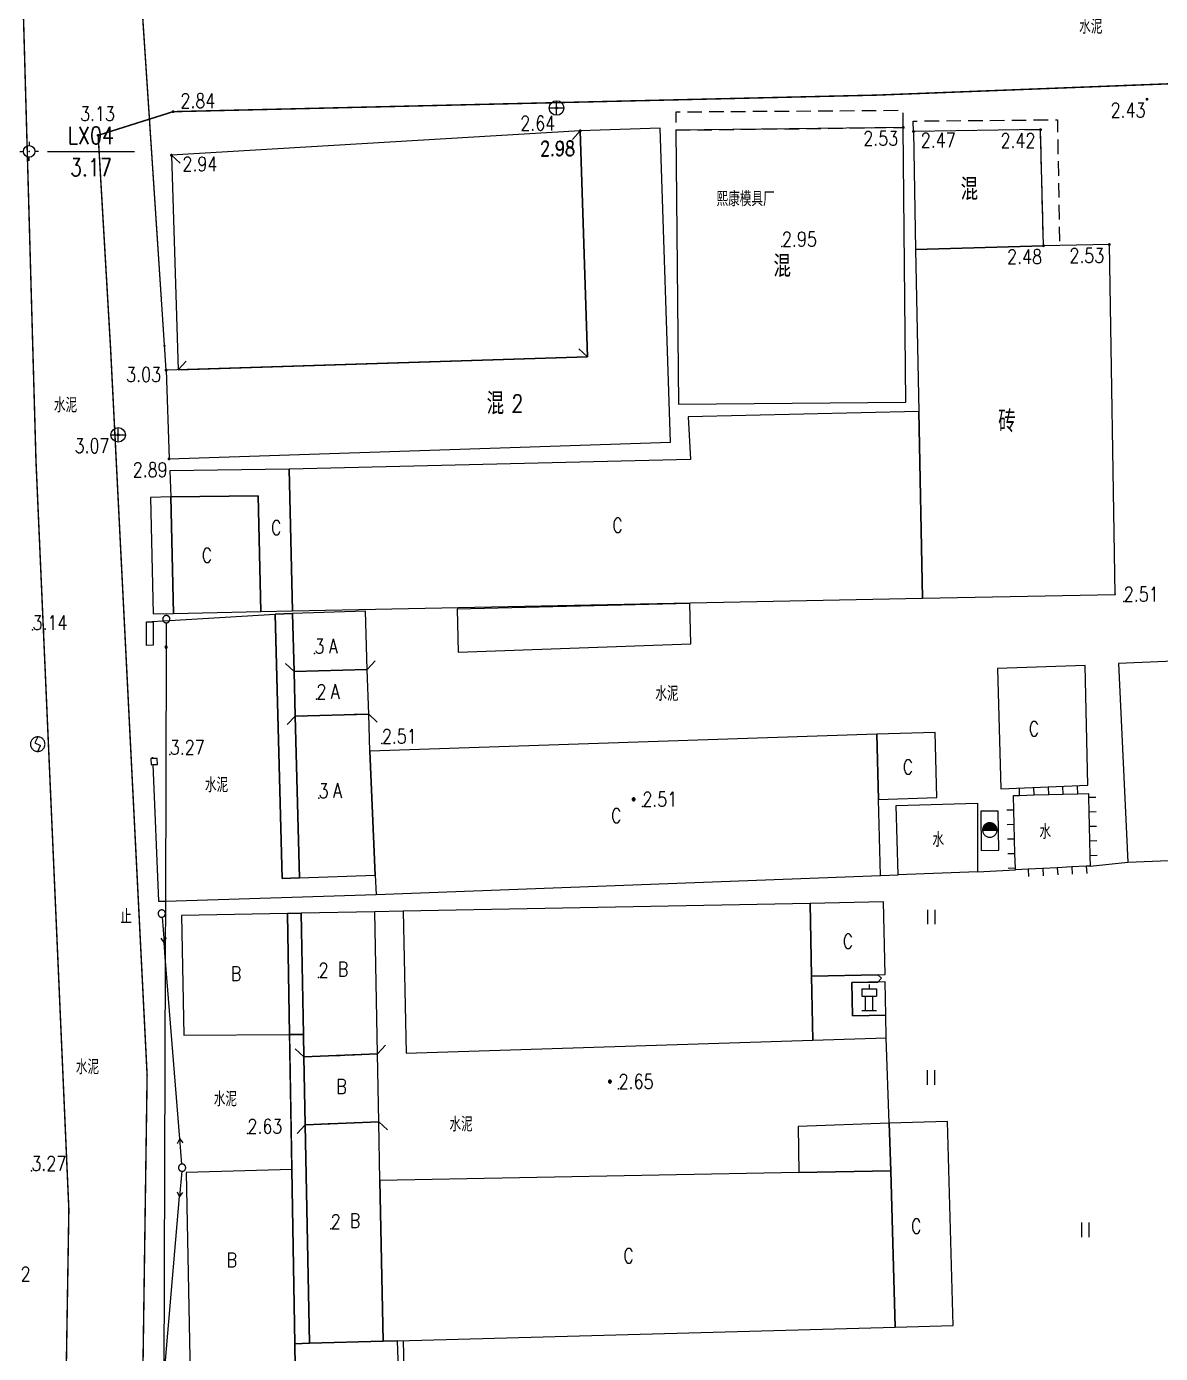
# Model space of a CAD drawing. Extents: x 500064 to 501389, y 2542464 to 2545400.
# Drawn here: x 500870.9 to 500948.9, y 2543113 to 2543204.3 of the extents above; entities that cross this region are included whole.
import ezdxf
from ezdxf.enums import TextEntityAlignment as Align

# ---------------------------------------------------------------- set-up
doc = ezdxf.new("R2010")
doc.units = 0
doc.header["$LTSCALE"] = 0.5
doc.linetypes.add('CENTER', pattern=[50.8, 31.75, -6.35, 6.35, -6.35])
doc.linetypes.add('X5', pattern=[3, 2, -1])
doc.layers.get('0').update_dxf_attribs({"linetype": 'CONTINUOUS', "lineweight": 5})
doc.layers.add('GCD', color=8, linetype='CONTINUOUS')
doc.layers.add('地形图', color=8, linetype='CONTINUOUS')
doc.styles.add('HZ', font='romans.shx', dxfattribs={"width": 0.8, "bigfont": 'hztxt.shx'})

# ---------------------------------------------------------------- blocks, each defined once
blk = doc.blocks.new('gc116')
for p, q in [((-1.3, 0), (-0.8, 0)), ((0, 1.3), (0, 0.8)), ((1.3, 0), (0.8, 0)), ((0, -1.3), (0, -0.8))]:
    blk.add_line(p, q)
blk.add_circle((0, 0), 0.8)
blk.add_point((0, 0))
blk = doc.blocks.new('gc043')
for p, q in [((-1, 0), (1, 0)), ((0, -1), (0, 1))]:
    blk.add_line(p, q)
blk.add_circle((0, 0), 1)
blk = doc.blocks.new('gc013c')
at = {"linetype": 'Continuous'}
blk.add_line((0.5, 0), (4, 0), dxfattribs=at)
at = {"linetype": 'Continuous', "const_width": 0.15, "flags": 128}
blk.add_lwpolyline([(3.775, 0, 1), (3.925, 0, 1)], format="xyb", close=True, dxfattribs=at)
blk = doc.blocks.new('GC200')
at = {"linetype": 'Continuous', "const_width": 0.2, "flags": 128}
blk.add_lwpolyline([(-0.1, 0, 1), (0.1, 0, 1)], format="xyb", close=True, dxfattribs=at)

msp = doc.modelspace()

# ---------------------------------------------------------------- linework, layer by layer
at = {"layer": '地形图', "linetype": 'Continuous'}
for p, q in [((500880.344, 2543182.369), (500875.943, 2543249.24)), ((500908.955, 2543197.098), (500908.416, 2543196.507)), ((500872.287, 2543195.68), (500878.287, 2543195.68)), ((500880.829, 2543195.416), (500881.42, 2543194.877)), ((500909.448, 2543181.543), (500908.865, 2543182.09)), ((500881.297, 2543180.65), (500881.845, 2543181.233))]:
    msp.add_line(p, q, dxfattribs=at)
at = {"layer": '地形图', "linetype": 'Continuous', "flags": 128}
msp.add_lwpolyline([(500880.459, 2543180.623), (500875.828, 2543250.986)], dxfattribs=at)
at = {"layer": '地形图', "linetype": 'Continuous', "const_width": 0.1}
for points in [[(500667.086, 2543067.802), (500671.164, 2543067.622), (500701.342, 2543066.147), (500776.595, 2543062.722), (500799.805, 2543061.735), (500803.564, 2543059.778), (500821.423, 2543056.131), (500853.3, 2543056.079), (500858.689, 2543055.787), (500865.966, 2543053.35), (500870.357, 2543068.279), (500871.832, 2543084.568), (500873.555, 2543109.732), (500873.767, 2543122.87), (500871.505, 2543174.385), (500869.9, 2543231.392), (500861.967, 2543231.689)], [(500850.517, 2543005.948), (500853.029, 2543012.401), (500853.119, 2543012.632), (500855.767, 2543019.898), (500866.887, 2543043.639), (500870.881, 2543052.018), (500875.567, 2543064.709), (500877.172, 2543074.102), (500877.457, 2543075.769), (500878.553, 2543089.964), (500879.152, 2543132.117), (500876.635, 2543182.176), (500875.783, 2543196.785), (500880.942, 2543198.414), (500929.447, 2543199.555), (500953.948, 2543200.504), (500963.999, 2543201.539), (500971.892, 2543201.528)]]:
    msp.add_lwpolyline(points, dxfattribs=at)
at = {"layer": '地形图', "linetype": 'X5', "flags": 128}
for points in [[(500931.177, 2543197.326), (500931.164, 2543198.486), (500915.529, 2543198.376), (500915.538, 2543197.145)], [(500931.885, 2543197.049), (500931.86, 2543197.765), (500941.783, 2543197.855), (500941.934, 2543189.205), (500940.827, 2543189.186), (500940.62, 2543197.175)]]:
    msp.add_lwpolyline(points, close=True, dxfattribs=at)
at = {"layer": '地形图', "linetype": 'Continuous', "flags": 128}
for points in [[(500914.452, 2543197.272), (500908.955, 2543197.098), (500909.448, 2543181.543), (500880.459, 2543180.623), (500880.662, 2543174.52), (500915.171, 2543175.668)], [(500908.955, 2543197.098), (500880.829, 2543195.416), (500881.297, 2543180.65), (500909.448, 2543181.543)]]:
    msp.add_lwpolyline(points, close=True, dxfattribs=at)
at = {"layer": '地形图', "linetype": 'Continuous'}
for points in [[(500915.709, 2543178.287), (500931.355, 2543178.429), (500931.177, 2543197.326), (500915.538, 2543197.145)], [(500940.827, 2543189.186), (500940.62, 2543197.175), (500931.885, 2543197.049), (500932.024, 2543188.93)], [(500932.024, 2543188.93), (500932.241, 2543177.778), (500932.491, 2543164.939), (500945.757, 2543165.189), (500945.358, 2543189.265), (500940.827, 2543189.186)]]:
    msp.add_lwpolyline(points, close=True, dxfattribs=at)
at = {"layer": '地形图'}
for points in [[(500888.925, 2543173.812), (500889.157, 2543164.069), (500932.491, 2543164.939), (500932.241, 2543177.778), (500916.377, 2543177.409), (500916.547, 2543174.469)], [(500880.707, 2543173.699), (500880.787, 2543171.899), (500886.8, 2543171.981), (500886.968, 2543164.018), (500889.157, 2543164.069), (500888.925, 2543173.812)], [(500880.787, 2543171.899), (500880.957, 2543163.879), (500886.968, 2543164.018), (500886.8, 2543171.981)], [(500879.388, 2543171.87), (500879.557, 2543163.85), (500880.957, 2543163.879), (500880.787, 2543171.899)], [(500889.262, 2543159.896), (500889.157, 2543163.869), (500887.957, 2543163.838), (500888.437, 2543145.647), (500889.637, 2543145.679), (500889.343, 2543156.815)], [(500889.157, 2543163.869), (500889.262, 2543159.896), (500894.297, 2543160.029), (500894.169, 2543164.03)], [(500916.491, 2543164.561), (500900.486, 2543164.18), (500900.557, 2543161.219), (500916.557, 2543161.789)], [(500969.342, 2543161.42), (500945.987, 2543160.449), (500946.637, 2543146.759), (500973.697, 2543147.859), (500973.541, 2543161.594)], [(500937.897, 2543151.809), (500943.877, 2543152.059), (500943.697, 2543160.299), (500937.657, 2543160.089)], [(500889.262, 2543159.896), (500889.343, 2543156.815), (500894.396, 2543156.949), (500894.297, 2543160.029)], [(500894.396, 2543156.949), (500889.343, 2543156.815), (500889.637, 2543145.679), (500894.848, 2543145.882), (500894.477, 2543154.409)], [(500929.357, 2543155.569), (500894.477, 2543154.409), (500894.848, 2543145.882), (500894.907, 2543144.535), (500929.617, 2543145.855), (500929.477, 2543151.079)], [(500929.357, 2543155.569), (500929.477, 2543151.079), (500933.487, 2543151.209), (500933.367, 2543155.699)], [(500924.766, 2543143.929), (500896.779, 2543143.392), (500896.967, 2543133.619), (500924.947, 2543134.519), (500924.862, 2543138.93)], [(500929.925, 2543139.027), (500929.829, 2543144.026), (500924.766, 2543143.929), (500924.862, 2543138.93), (500929.425, 2543139.017)], [(500888.952, 2543134.903), (500888.809, 2543143.239), (500881.527, 2543143.099), (500881.667, 2543134.859)], [(500888.809, 2543143.239), (500888.952, 2543134.903), (500889.907, 2543134.909), (500889.742, 2543143.257)], [(500889.742, 2543143.257), (500889.907, 2543134.909), (500889.937, 2543133.37), (500895.007, 2543133.579), (500894.819, 2543143.354)], [(500929.425, 2543139.017), (500924.862, 2543138.93), (500924.947, 2543134.519), (500930.008, 2543134.682), (500929.978, 2543136.228), (500927.679, 2543136.183), (500927.635, 2543138.483), (500929.434, 2543138.517), (500929.679, 2543138.772)], [(500889.907, 2543134.909), (500888.952, 2543134.903), (500889.112, 2543125.608), (500889.318, 2543113.629), (500890.328, 2543113.657), (500890.03, 2543128.69), (500889.937, 2543133.37)], [(500889.937, 2543133.37), (500890.03, 2543128.69), (500895.097, 2543128.889), (500895.007, 2543133.579)], [(500895.097, 2543128.889), (500890.03, 2543128.69), (500890.328, 2543113.657), (500895.387, 2543113.796), (500895.174, 2543124.851)], [(500930.217, 2543128.799), (500923.937, 2543128.569), (500923.998, 2543125.399), (500930.312, 2543125.519)], [(500930.312, 2543125.519), (500930.623, 2543114.765), (500934.621, 2543114.881), (500934.215, 2543128.915), (500930.217, 2543128.799)], [(500889.318, 2543113.629), (500889.112, 2543125.608), (500881.847, 2543125.409), (500882.132, 2543110.33), (500889.371, 2543110.454)], [(500923.998, 2543125.399), (500895.174, 2543124.851), (500895.387, 2543113.796), (500896.388, 2543113.824), (500930.623, 2543114.765), (500930.312, 2543125.519)], [(500895.387, 2543113.796), (500890.328, 2543113.657), (500889.318, 2543113.629), (500889.371, 2543110.454), (500896.505, 2543110.575), (500896.388, 2543113.824)]]:
    msp.add_lwpolyline(points, close=True, dxfattribs=at)
for points in [[(500889.157, 2543163.869), (500887.958, 2543163.8), (500880.696, 2543163.379), (500880.26, 2543163.353), (500879.51, 2543163.31)], [(500880.471, 2543163.238), (500880.487, 2543163.239), (500880.503, 2543163.24), (500880.518, 2543163.242), (500880.534, 2543163.246), (500880.549, 2543163.25), (500880.563, 2543163.256), (500880.578, 2543163.262), (500880.592, 2543163.269), (500880.605, 2543163.277), (500880.618, 2543163.286), (500880.631, 2543163.295), (500880.643, 2543163.306), (500880.654, 2543163.317), (500880.664, 2543163.329), (500880.674, 2543163.341), (500880.682, 2543163.354), (500880.69, 2543163.368), (500880.696, 2543163.379), (500880.698, 2543163.382), (500880.704, 2543163.396), (500880.709, 2543163.411), (500880.714, 2543163.426), (500880.717, 2543163.441), (500880.719, 2543163.457), (500880.721, 2543163.472), (500880.721, 2543163.488), (500880.721, 2543163.504), (500880.719, 2543163.519), (500880.717, 2543163.535), (500880.714, 2543163.55), (500880.709, 2543163.565), (500880.704, 2543163.58), (500880.698, 2543163.594), (500880.69, 2543163.608), (500880.682, 2543163.622), (500880.674, 2543163.635), (500880.664, 2543163.647), (500880.654, 2543163.659), (500880.643, 2543163.67), (500880.631, 2543163.681), (500880.618, 2543163.69), (500880.605, 2543163.699), (500880.592, 2543163.707), (500880.578, 2543163.714), (500880.563, 2543163.72), (500880.549, 2543163.726), (500880.534, 2543163.73), (500880.518, 2543163.734), (500880.503, 2543163.736), (500880.487, 2543163.738), (500880.471, 2543163.738), (500880.469, 2543163.738), (500880.456, 2543163.738), (500880.44, 2543163.736), (500880.425, 2543163.734), (500880.409, 2543163.73), (500880.394, 2543163.726), (500880.379, 2543163.72), (500880.365, 2543163.714), (500880.351, 2543163.707), (500880.337, 2543163.699), (500880.324, 2543163.69), (500880.312, 2543163.681), (500880.3, 2543163.67), (500880.289, 2543163.659), (500880.279, 2543163.647), (500880.269, 2543163.635), (500880.26, 2543163.622), (500880.252, 2543163.608), (500880.245, 2543163.594), (500880.239, 2543163.58), (500880.234, 2543163.565), (500880.229, 2543163.55), (500880.226, 2543163.535), (500880.223, 2543163.519), (500880.222, 2543163.504), (500880.221, 2543163.488), (500880.222, 2543163.472), (500880.223, 2543163.457), (500880.226, 2543163.441), (500880.229, 2543163.426), (500880.234, 2543163.411), (500880.239, 2543163.396), (500880.245, 2543163.382), (500880.252, 2543163.368), (500880.26, 2543163.353), (500880.269, 2543163.341), (500880.279, 2543163.329), (500880.289, 2543163.317), (500880.3, 2543163.306), (500880.312, 2543163.295), (500880.324, 2543163.286), (500880.337, 2543163.277), (500880.351, 2543163.269), (500880.365, 2543163.262), (500880.379, 2543163.256), (500880.394, 2543163.25), (500880.409, 2543163.246), (500880.425, 2543163.242), (500880.44, 2543163.24), (500880.456, 2543163.239), (500880.471, 2543163.238)], [(500889.637, 2543145.679), (500888.437, 2543145.647), (500887.958, 2543163.8), (500887.957, 2543163.838), (500889.157, 2543163.869)], [(500879.11, 2543161.673), (500879.1, 2543163.308), (500879.51, 2543163.31), (500879.561, 2543163.31), (500879.571, 2543161.692), (500879.11, 2543161.673)], [(500880.471, 2543163.238), (500880.466, 2543161.638), (500880.465, 2543161.564), (500880.465, 2543161.488)], [(500880.465, 2543161.488), (500880.411, 2543144.093), (500880.408, 2543143.246), (500880.408, 2543143.229), (500880.408, 2543143.214), (500880.402, 2543141.413), (500880.398, 2543140.231), (500880.308, 2543111.367), (500880.307, 2543111.175), (500880.303, 2543109.638), (500880.302, 2543109.513), (500880.301, 2543109.237), (500880.301, 2543109.135), (500880.3, 2543108.844)], [(500880.466, 2543161.638), (500880.463, 2543161.638), (500880.461, 2543161.638), (500880.459, 2543161.638), (500880.456, 2543161.637), (500880.454, 2543161.637), (500880.452, 2543161.637), (500880.449, 2543161.636), (500880.447, 2543161.636), (500880.445, 2543161.635), (500880.442, 2543161.634), (500880.441, 2543161.634), (500880.438, 2543161.633), (500880.436, 2543161.632), (500880.434, 2543161.631), (500880.432, 2543161.63), (500880.429, 2543161.629), (500880.427, 2543161.628), (500880.425, 2543161.626), (500880.423, 2543161.625), (500880.421, 2543161.624), (500880.42, 2543161.622), (500880.418, 2543161.621), (500880.416, 2543161.619), (500880.414, 2543161.618), (500880.412, 2543161.616), (500880.411, 2543161.615), (500880.409, 2543161.613), (500880.408, 2543161.611), (500880.406, 2543161.609), (500880.405, 2543161.607), (500880.403, 2543161.605), (500880.402, 2543161.603), (500880.401, 2543161.601), (500880.4, 2543161.599), (500880.399, 2543161.597), (500880.398, 2543161.595), (500880.397, 2543161.593), (500880.396, 2543161.591), (500880.395, 2543161.589), (500880.394, 2543161.586), (500880.393, 2543161.584), (500880.393, 2543161.582), (500880.392, 2543161.58), (500880.392, 2543161.577), (500880.391, 2543161.575), (500880.391, 2543161.573), (500880.391, 2543161.57), (500880.391, 2543161.568), (500880.39, 2543161.566), (500880.39, 2543161.563), (500880.39, 2543161.561), (500880.39, 2543161.559), (500880.391, 2543161.556), (500880.391, 2543161.554), (500880.391, 2543161.552), (500880.392, 2543161.549), (500880.392, 2543161.547), (500880.393, 2543161.545), (500880.393, 2543161.542), (500880.394, 2543161.54), (500880.395, 2543161.538), (500880.396, 2543161.536), (500880.396, 2543161.533), (500880.397, 2543161.531), (500880.398, 2543161.529), (500880.399, 2543161.527), (500880.401, 2543161.525), (500880.402, 2543161.523), (500880.403, 2543161.521), (500880.405, 2543161.519), (500880.406, 2543161.517), (500880.407, 2543161.515), (500880.409, 2543161.514), (500880.411, 2543161.512), (500880.412, 2543161.51), (500880.414, 2543161.509), (500880.416, 2543161.507), (500880.417, 2543161.505), (500880.419, 2543161.504), (500880.421, 2543161.502), (500880.423, 2543161.501), (500880.425, 2543161.5), (500880.427, 2543161.499), (500880.429, 2543161.497), (500880.431, 2543161.496), (500880.433, 2543161.495), (500880.435, 2543161.494), (500880.439, 2543161.493), (500880.44, 2543161.492), (500880.442, 2543161.492), (500880.444, 2543161.491), (500880.446, 2543161.49), (500880.449, 2543161.49), (500880.451, 2543161.489), (500880.453, 2543161.489), (500880.456, 2543161.489), (500880.458, 2543161.488), (500880.46, 2543161.488), (500880.463, 2543161.488), (500880.465, 2543161.488)], [(500880.439, 2543161.493), (500880.402, 2543161.603)], [(500880.439, 2543161.493), (500880.44, 2543161.492)], [(500880.441, 2543161.634), (500880.44, 2543161.492)], [(500880.442, 2543161.634), (500880.441, 2543161.634)], [(500880.489, 2543161.492), (500880.465, 2543161.564), (500880.442, 2543161.634)], [(500880.465, 2543161.488), (500880.467, 2543161.488), (500880.47, 2543161.488), (500880.472, 2543161.488), (500880.475, 2543161.489), (500880.477, 2543161.489), (500880.479, 2543161.489), (500880.481, 2543161.49), (500880.484, 2543161.49), (500880.486, 2543161.491), (500880.489, 2543161.492), (500880.49, 2543161.492), (500880.493, 2543161.493), (500880.495, 2543161.494), (500880.497, 2543161.495), (500880.499, 2543161.496), (500880.501, 2543161.497), (500880.503, 2543161.498), (500880.505, 2543161.5), (500880.507, 2543161.501), (500880.509, 2543161.502), (500880.511, 2543161.504), (500880.513, 2543161.505), (500880.515, 2543161.507), (500880.517, 2543161.508), (500880.518, 2543161.51), (500880.52, 2543161.512), (500880.521, 2543161.513), (500880.523, 2543161.515), (500880.524, 2543161.517), (500880.526, 2543161.519), (500880.527, 2543161.521), (500880.529, 2543161.523), (500880.53, 2543161.525), (500880.531, 2543161.527), (500880.532, 2543161.529), (500880.533, 2543161.531), (500880.534, 2543161.533), (500880.535, 2543161.535), (500880.536, 2543161.537), (500880.537, 2543161.54), (500880.537, 2543161.542), (500880.538, 2543161.544), (500880.538, 2543161.546), (500880.539, 2543161.549), (500880.539, 2543161.551), (500880.54, 2543161.553), (500880.54, 2543161.556), (500880.54, 2543161.558), (500880.54, 2543161.56), (500880.54, 2543161.563), (500880.54, 2543161.565), (500880.54, 2543161.567), (500880.54, 2543161.57), (500880.54, 2543161.572), (500880.539, 2543161.574), (500880.539, 2543161.577), (500880.539, 2543161.579), (500880.538, 2543161.581), (500880.537, 2543161.584), (500880.537, 2543161.586), (500880.536, 2543161.588), (500880.535, 2543161.59), (500880.534, 2543161.593), (500880.533, 2543161.595), (500880.532, 2543161.597), (500880.531, 2543161.599), (500880.53, 2543161.601), (500880.529, 2543161.603), (500880.528, 2543161.605), (500880.526, 2543161.607), (500880.525, 2543161.609), (500880.523, 2543161.611), (500880.522, 2543161.612), (500880.52, 2543161.614), (500880.519, 2543161.616), (500880.517, 2543161.618), (500880.515, 2543161.619), (500880.513, 2543161.621), (500880.512, 2543161.622), (500880.51, 2543161.624), (500880.508, 2543161.625), (500880.506, 2543161.626), (500880.504, 2543161.627), (500880.502, 2543161.629), (500880.5, 2543161.63), (500880.497, 2543161.631), (500880.495, 2543161.632), (500880.492, 2543161.632), (500880.491, 2543161.634), (500880.489, 2543161.634), (500880.487, 2543161.635), (500880.484, 2543161.636), (500880.482, 2543161.636), (500880.48, 2543161.637), (500880.477, 2543161.637), (500880.475, 2543161.637), (500880.473, 2543161.638), (500880.47, 2543161.638), (500880.468, 2543161.638), (500880.466, 2543161.638)], [(500880.489, 2543161.492), (500880.49, 2543161.492)], [(500880.491, 2543161.634), (500880.49, 2543161.492)], [(500880.492, 2543161.632), (500880.491, 2543161.634)], [(500880.529, 2543161.523), (500880.492, 2543161.632)], [(500889.262, 2543159.896), (500888.669, 2543160.446)], [(500894.297, 2543160.029), (500894.848, 2543160.61)], [(500889.262, 2543159.896), (500890.262, 2543159.922)], [(500890.761, 2543159.936), (500891.761, 2543159.962)], [(500892.261, 2543159.975), (500893.261, 2543160.002)], [(500893.76, 2543160.015), (500894.295, 2543160.029)], [(500889.343, 2543156.815), (500888.792, 2543156.235)], [(500889.899, 2543156.831), (500889.344, 2543156.816)], [(500891.398, 2543156.87), (500890.398, 2543156.844)], [(500892.898, 2543156.91), (500891.898, 2543156.884)], [(500894.396, 2543156.949), (500893.397, 2543156.923)], [(500894.396, 2543156.949), (500894.976, 2543156.398)], [(500871.626, 2543154.389), (500871.679, 2543154.392), (500871.73, 2543154.4), (500871.781, 2543154.414), (500871.83, 2543154.432), (500871.876, 2543154.456), (500871.92, 2543154.485), (500871.961, 2543154.517), (500871.998, 2543154.554), (500872.031, 2543154.595), (500872.059, 2543154.639), (500872.083, 2543154.686), (500872.102, 2543154.734), (500872.116, 2543154.785), (500872.124, 2543154.837), (500872.126, 2543154.889), (500872.124, 2543154.941), (500872.116, 2543154.993), (500872.102, 2543155.044), (500872.083, 2543155.092), (500872.059, 2543155.139), (500872.031, 2543155.183), (500871.998, 2543155.224), (500871.961, 2543155.261), (500871.92, 2543155.294), (500871.876, 2543155.322), (500871.83, 2543155.346), (500871.781, 2543155.365), (500871.73, 2543155.378), (500871.679, 2543155.386), (500871.626, 2543155.389), (500871.574, 2543155.386), (500871.523, 2543155.378), (500871.472, 2543155.365), (500871.423, 2543155.346), (500871.376, 2543155.322), (500871.333, 2543155.294), (500871.292, 2543155.261), (500871.255, 2543155.224), (500871.222, 2543155.183), (500871.193, 2543155.139), (500871.17, 2543155.092), (500871.151, 2543155.044), (500871.137, 2543154.993), (500871.129, 2543154.941), (500871.126, 2543154.889), (500871.129, 2543154.837), (500871.137, 2543154.785), (500871.151, 2543154.734), (500871.17, 2543154.686), (500871.193, 2543154.639), (500871.222, 2543154.595), (500871.255, 2543154.554), (500871.292, 2543154.517), (500871.333, 2543154.485), (500871.376, 2543154.456), (500871.423, 2543154.432), (500871.472, 2543154.414), (500871.523, 2543154.4), (500871.574, 2543154.392), (500871.626, 2543154.389)], [(500871.626, 2543155.389), (500871.435, 2543154.978)], [(500871.435, 2543154.978), (500871.818, 2543154.8)], [(500871.626, 2543154.389), (500871.818, 2543154.8)], [(500879.427, 2543153.475), (500879.553, 2543153.478), (500879.858, 2543153.486), (500879.848, 2543153.904), (500879.416, 2543153.893), (500879.427, 2543153.475)], [(500879.553, 2543153.478), (500879.937, 2543144.079), (500880.411, 2543144.093), (500894.907, 2543144.535)], [(500939.184, 2543151.362), (500939.169, 2543151.862)], [(500940.183, 2543151.391), (500940.169, 2543151.891)], [(500941.183, 2543151.42), (500941.169, 2543151.92)], [(500942.183, 2543151.449), (500942.168, 2543151.949)], [(500943.182, 2543151.478), (500943.168, 2543151.978)], [(500912.627, 2543150.991), (500912.638, 2543150.992), (500912.648, 2543150.993), (500912.658, 2543150.996), (500912.668, 2543151), (500912.677, 2543151.005), (500912.686, 2543151.01), (500912.694, 2543151.017), (500912.702, 2543151.024), (500912.708, 2543151.032), (500912.712, 2543151.037), (500912.714, 2543151.041), (500912.719, 2543151.05), (500912.723, 2543151.06), (500912.725, 2543151.07), (500912.727, 2543151.081), (500912.727, 2543151.091), (500912.727, 2543151.102), (500912.725, 2543151.112), (500912.723, 2543151.122), (500912.719, 2543151.132), (500912.716, 2543151.138), (500912.714, 2543151.141), (500912.708, 2543151.15), (500912.702, 2543151.158), (500912.694, 2543151.165), (500912.686, 2543151.172), (500912.677, 2543151.178), (500912.676, 2543151.178), (500912.668, 2543151.183), (500912.658, 2543151.186), (500912.648, 2543151.189), (500912.638, 2543151.191), (500912.627, 2543151.191), (500912.617, 2543151.191), (500912.607, 2543151.189), (500912.597, 2543151.186), (500912.587, 2543151.183), (500912.577, 2543151.178), (500912.569, 2543151.172), (500912.561, 2543151.165), (500912.553, 2543151.158), (500912.547, 2543151.15), (500912.543, 2543151.145), (500912.541, 2543151.141), (500912.536, 2543151.132), (500912.532, 2543151.122), (500912.53, 2543151.112), (500912.528, 2543151.102), (500912.527, 2543151.091), (500912.528, 2543151.081), (500912.53, 2543151.07), (500912.532, 2543151.06), (500912.536, 2543151.05), (500912.539, 2543151.044), (500912.541, 2543151.041), (500912.547, 2543151.032), (500912.553, 2543151.024), (500912.561, 2543151.017), (500912.569, 2543151.01), (500912.577, 2543151.005), (500912.579, 2543151.004), (500912.587, 2543151), (500912.597, 2543150.996), (500912.607, 2543150.993), (500912.617, 2543150.992), (500912.627, 2543150.991)], [(500912.579, 2543151.004), (500912.712, 2543151.037), (500912.714, 2543151.041), (500912.541, 2543151.041), (500912.539, 2543151.044), (500912.727, 2543151.091), (500912.527, 2543151.091), (500912.716, 2543151.138), (500912.714, 2543151.141), (500912.541, 2543151.141), (500912.543, 2543151.145), (500912.676, 2543151.178)], [(500938.892, 2543146.24), (500938.889, 2543146.352), (500938.865, 2543147.351), (500938.841, 2543148.351), (500938.817, 2543149.351), (500938.793, 2543150.35), (500938.769, 2543151.35), (500939.184, 2543151.362), (500940.183, 2543151.391), (500941.183, 2543151.42), (500942.183, 2543151.449), (500943.182, 2543151.478), (500943.917, 2543151.499), (500943.923, 2543151.235), (500943.948, 2543150.235), (500943.971, 2543149.235), (500943.995, 2543148.236), (500944.019, 2543147.236), (500944.037, 2543146.499), (500943.774, 2543146.486), (500942.775, 2543146.436), (500941.777, 2543146.385), (500940.778, 2543146.335), (500939.779, 2543146.285), (500938.892, 2543146.24)], [(500943.923, 2543151.235), (500944.423, 2543151.247)], [(500930.816, 2543145.901), (500930.688, 2543150.669), (500936.297, 2543150.819), (500936.297, 2543146.109), (500930.816, 2543145.901)], [(500936.547, 2543147.579), (500937.758, 2543147.597), (500937.718, 2543150.287), (500936.507, 2543150.269), (500936.547, 2543147.579)], [(500938.793, 2543150.35), (500938.293, 2543150.338)], [(500943.948, 2543150.235), (500944.447, 2543150.247)], [(500937.132, 2543148.479), (500937.184, 2543148.482), (500937.236, 2543148.49), (500937.287, 2543148.504), (500937.335, 2543148.523), (500937.382, 2543148.546), (500937.426, 2543148.575), (500937.467, 2543148.608), (500937.504, 2543148.645), (500937.537, 2543148.685), (500937.565, 2543148.729), (500937.589, 2543148.776), (500937.608, 2543148.825), (500937.621, 2543148.875), (500937.629, 2543148.927), (500937.632, 2543148.979), (500937.629, 2543149.029), (500937.629, 2543149.032), (500937.622, 2543149.079), (500937.621, 2543149.083), (500937.609, 2543149.128), (500937.609, 2543149.129), (500937.608, 2543149.134), (500937.591, 2543149.177), (500937.59, 2543149.179), (500937.589, 2543149.183), (500937.567, 2543149.226), (500937.565, 2543149.229), (500937.537, 2543149.273), (500937.536, 2543149.274), (500937.532, 2543149.279), (500937.504, 2543149.314), (500937.496, 2543149.322), (500937.488, 2543149.329), (500937.467, 2543149.351), (500937.444, 2543149.369), (500937.432, 2543149.379), (500937.426, 2543149.384), (500937.382, 2543149.412), (500937.375, 2543149.416), (500937.35, 2543149.429), (500937.349, 2543149.429), (500937.335, 2543149.436), (500937.287, 2543149.455), (500937.266, 2543149.46), (500937.264, 2543149.461), (500937.236, 2543149.468), (500937.184, 2543149.477), (500937.132, 2543149.479), (500937.08, 2543149.477), (500937.028, 2543149.468), (500936.978, 2543149.455), (500936.953, 2543149.445), (500936.951, 2543149.445), (500936.929, 2543149.435), (500936.916, 2543149.43), (500936.914, 2543149.429), (500936.882, 2543149.412), (500936.848, 2543149.39), (500936.838, 2543149.384), (500936.832, 2543149.379), (500936.798, 2543149.351), (500936.784, 2543149.337), (500936.775, 2543149.329), (500936.761, 2543149.314), (500936.737, 2543149.285), (500936.732, 2543149.279), (500936.728, 2543149.273), (500936.701, 2543149.233), (500936.699, 2543149.229), (500936.675, 2543149.183), (500936.675, 2543149.181), (500936.674, 2543149.179), (500936.657, 2543149.134), (500936.656, 2543149.13), (500936.655, 2543149.129), (500936.643, 2543149.083), (500936.643, 2543149.08), (500936.635, 2543149.032), (500936.635, 2543149.029), (500936.632, 2543148.979), (500936.635, 2543148.927), (500936.643, 2543148.875), (500936.657, 2543148.825), (500936.675, 2543148.776), (500936.699, 2543148.729), (500936.728, 2543148.685), (500936.761, 2543148.645), (500936.798, 2543148.608), (500936.838, 2543148.575), (500936.882, 2543148.546), (500936.929, 2543148.523), (500936.978, 2543148.504), (500937.028, 2543148.49), (500937.08, 2543148.482), (500937.132, 2543148.479)], [(500936.635, 2543149.029), (500937.622, 2543149.079)], [(500936.643, 2543149.08), (500937.609, 2543149.128)], [(500937.622, 2543149.079), (500936.643, 2543149.08)], [(500936.656, 2543149.13), (500936.655, 2543149.129)], [(500937.609, 2543149.129), (500936.655, 2543149.129)], [(500936.656, 2543149.13), (500937.591, 2543149.177)], [(500936.675, 2543149.181), (500936.674, 2543149.179)], [(500937.59, 2543149.179), (500936.674, 2543149.179)], [(500936.675, 2543149.181), (500937.567, 2543149.226)], [(500936.701, 2543149.233), (500936.699, 2543149.229)], [(500937.565, 2543149.229), (500936.699, 2543149.229)], [(500936.701, 2543149.233), (500937.536, 2543149.274)], [(500936.737, 2543149.285), (500936.732, 2543149.279)], [(500937.532, 2543149.279), (500936.732, 2543149.279)], [(500936.737, 2543149.285), (500937.496, 2543149.322)], [(500936.784, 2543149.337), (500936.775, 2543149.329)], [(500937.488, 2543149.329), (500936.775, 2543149.329)], [(500936.784, 2543149.337), (500937.444, 2543149.369)], [(500936.848, 2543149.39), (500936.838, 2543149.384), (500936.832, 2543149.379)], [(500937.432, 2543149.379), (500936.832, 2543149.379)], [(500936.848, 2543149.39), (500937.375, 2543149.416)], [(500936.951, 2543149.445), (500936.929, 2543149.435), (500936.916, 2543149.43), (500936.914, 2543149.429)], [(500937.35, 2543149.429), (500937.349, 2543149.429), (500936.916, 2543149.43), (500936.914, 2543149.429)], [(500936.951, 2543149.445), (500936.953, 2543149.445), (500937.264, 2543149.461), (500937.266, 2543149.46)], [(500937.375, 2543149.416), (500937.35, 2543149.429)], [(500937.444, 2543149.369), (500937.432, 2543149.379)], [(500937.496, 2543149.322), (500937.488, 2543149.329)], [(500937.536, 2543149.274), (500937.532, 2543149.279)], [(500937.567, 2543149.226), (500937.565, 2543149.229)], [(500937.591, 2543149.177), (500937.59, 2543149.179)], [(500937.609, 2543149.128), (500937.609, 2543149.129)], [(500938.817, 2543149.351), (500938.317, 2543149.339)], [(500943.971, 2543149.235), (500944.471, 2543149.247)], [(500936.632, 2543148.979), (500937.629, 2543149.029)], [(500936.632, 2543148.979), (500937.632, 2543148.979)], [(500937.629, 2543149.029), (500936.635, 2543149.029)], [(500938.841, 2543148.351), (500938.341, 2543148.339)], [(500943.995, 2543148.236), (500944.495, 2543148.248)], [(500938.865, 2543147.351), (500938.365, 2543147.339)], [(500944.019, 2543147.236), (500944.519, 2543147.248)], [(500938.889, 2543146.352), (500938.389, 2543146.34)], [(500940.778, 2543146.335), (500940.803, 2543145.836)], [(500941.777, 2543146.385), (500941.802, 2543145.886)], [(500942.775, 2543146.436), (500942.801, 2543145.936)], [(500943.774, 2543146.486), (500943.799, 2543145.987)], [(500944.037, 2543146.499), (500946.637, 2543146.759)], [(500929.617, 2543145.855), (500930.816, 2543145.901)], [(500936.297, 2543146.109), (500938.892, 2543146.24)], [(500939.779, 2543146.285), (500939.804, 2543145.785)], [(500880.159, 2543142.979), (500880.174, 2543142.98), (500880.178, 2543142.98), (500880.19, 2543142.981), (500880.205, 2543142.984), (500880.221, 2543142.987), (500880.236, 2543142.992), (500880.251, 2543142.997), (500880.265, 2543143.003), (500880.279, 2543143.01), (500880.292, 2543143.018), (500880.305, 2543143.027), (500880.318, 2543143.037), (500880.33, 2543143.047), (500880.341, 2543143.058), (500880.351, 2543143.07), (500880.361, 2543143.082), (500880.37, 2543143.095), (500880.378, 2543143.109), (500880.385, 2543143.123), (500880.391, 2543143.137), (500880.396, 2543143.152), (500880.401, 2543143.167), (500880.404, 2543143.182), (500880.407, 2543143.198), (500880.408, 2543143.214), (500880.408, 2543143.229), (500880.408, 2543143.246), (500880.407, 2543143.261), (500880.404, 2543143.276), (500880.401, 2543143.291), (500880.396, 2543143.307), (500880.391, 2543143.321), (500880.385, 2543143.336), (500880.378, 2543143.35), (500880.37, 2543143.363), (500880.361, 2543143.376), (500880.351, 2543143.389), (500880.341, 2543143.4), (500880.33, 2543143.412), (500880.318, 2543143.422), (500880.305, 2543143.432), (500880.292, 2543143.44), (500880.279, 2543143.448), (500880.265, 2543143.456), (500880.251, 2543143.462), (500880.236, 2543143.467), (500880.221, 2543143.471), (500880.205, 2543143.475), (500880.19, 2543143.477), (500880.174, 2543143.479), (500880.159, 2543143.479), (500880.143, 2543143.479), (500880.127, 2543143.477), (500880.112, 2543143.475), (500880.096, 2543143.471), (500880.081, 2543143.467), (500880.066, 2543143.462), (500880.052, 2543143.456), (500880.038, 2543143.448), (500880.025, 2543143.44), (500880.012, 2543143.432), (500879.999, 2543143.422), (500879.987, 2543143.412), (500879.976, 2543143.4), (500879.966, 2543143.389), (500879.956, 2543143.376), (500879.947, 2543143.363), (500879.939, 2543143.35), (500879.932, 2543143.336), (500879.926, 2543143.321), (500879.921, 2543143.307), (500879.916, 2543143.291), (500879.913, 2543143.276), (500879.91, 2543143.261), (500879.909, 2543143.245), (500879.908, 2543143.229), (500879.909, 2543143.214), (500879.91, 2543143.198), (500879.913, 2543143.182), (500879.916, 2543143.167), (500879.921, 2543143.152), (500879.926, 2543143.137), (500879.932, 2543143.123), (500879.939, 2543143.109), (500879.947, 2543143.095), (500879.956, 2543143.082), (500879.966, 2543143.07), (500879.976, 2543143.058), (500879.987, 2543143.047), (500879.999, 2543143.037), (500880.012, 2543143.027), (500880.025, 2543143.018), (500880.038, 2543143.01), (500880.052, 2543143.003), (500880.066, 2543142.997), (500880.081, 2543142.992), (500880.096, 2543142.987), (500880.112, 2543142.984), (500880.127, 2543142.981), (500880.143, 2543142.98), (500880.159, 2543142.979)], [(500880.178, 2543142.98), (500880.318, 2543141.236)], [(500890.328, 2543113.657), (500889.318, 2543113.629), (500888.809, 2543143.239), (500889.742, 2543143.257)], [(500896.779, 2543143.392), (500894.819, 2543143.354)], [(500932.868, 2543142.494), (500932.868, 2543143.494)], [(500933.368, 2543142.494), (500933.368, 2543143.494)], [(500880.318, 2543141.236), (500880.117, 2543141.527)], [(500880.47, 2543141.555), (500880.402, 2543141.413), (500880.318, 2543141.236)], [(500881.399, 2543127.734), (500880.398, 2543140.231), (500880.318, 2543141.236)], [(500927.679, 2543136.183), (500929.978, 2543136.228), (500929.934, 2543138.527), (500927.635, 2543138.483), (500927.679, 2543136.183)], [(500928.826, 2543138.353), (500928.826, 2543138.053)], [(500928.326, 2543138.053), (500928.326, 2543137.553)], [(500928.326, 2543138.053), (500928.826, 2543138.053), (500929.326, 2543138.053)], [(500928.326, 2543137.553), (500928.576, 2543137.553), (500929.076, 2543137.553), (500929.326, 2543137.553)], [(500928.576, 2543136.553), (500928.576, 2543137.553)], [(500929.076, 2543136.553), (500929.076, 2543137.553)], [(500929.326, 2543138.053), (500929.326, 2543137.553)], [(500928.326, 2543136.553), (500928.576, 2543136.553), (500929.076, 2543136.553), (500929.326, 2543136.553)], [(500930.217, 2543128.799), (500930.008, 2543134.682)], [(500889.937, 2543133.37), (500889.349, 2543133.912)], [(500894.433, 2543133.555), (500895.007, 2543133.579)], [(500895.007, 2543133.579), (500895.549, 2543134.168)], [(500889.937, 2543133.37), (500890.936, 2543133.411)], [(500891.436, 2543133.432), (500892.435, 2543133.473)], [(500892.934, 2543133.494), (500893.934, 2543133.535)], [(500910.994, 2543131.568), (500911.004, 2543131.569), (500911.014, 2543131.571), (500911.024, 2543131.573), (500911.034, 2543131.577), (500911.044, 2543131.582), (500911.052, 2543131.588), (500911.06, 2543131.594), (500911.068, 2543131.601), (500911.075, 2543131.61), (500911.078, 2543131.615), (500911.08, 2543131.618), (500911.085, 2543131.628), (500911.089, 2543131.638), (500911.091, 2543131.648), (500911.093, 2543131.658), (500911.094, 2543131.668), (500911.093, 2543131.679), (500911.091, 2543131.689), (500911.089, 2543131.699), (500911.085, 2543131.709), (500911.082, 2543131.715), (500911.08, 2543131.718), (500911.075, 2543131.727), (500911.068, 2543131.735), (500911.06, 2543131.743), (500911.052, 2543131.749), (500911.044, 2543131.755), (500911.043, 2543131.756), (500911.034, 2543131.76), (500911.024, 2543131.764), (500911.014, 2543131.766), (500911.004, 2543131.768), (500910.994, 2543131.768), (500910.983, 2543131.768), (500910.973, 2543131.766), (500910.963, 2543131.764), (500910.953, 2543131.76), (500910.944, 2543131.755), (500910.935, 2543131.749), (500910.927, 2543131.743), (500910.919, 2543131.735), (500910.913, 2543131.727), (500910.91, 2543131.722), (500910.907, 2543131.718), (500910.902, 2543131.709), (500910.899, 2543131.699), (500910.896, 2543131.689), (500910.894, 2543131.679), (500910.894, 2543131.668), (500910.894, 2543131.658), (500910.896, 2543131.648), (500910.899, 2543131.638), (500910.902, 2543131.628), (500910.905, 2543131.621), (500910.907, 2543131.618), (500910.913, 2543131.61), (500910.919, 2543131.601), (500910.927, 2543131.594), (500910.935, 2543131.588), (500910.944, 2543131.582), (500910.945, 2543131.581), (500910.953, 2543131.577), (500910.963, 2543131.573), (500910.973, 2543131.571), (500910.983, 2543131.569), (500910.994, 2543131.568)], [(500910.945, 2543131.581), (500911.078, 2543131.615), (500911.08, 2543131.618), (500910.907, 2543131.618), (500910.905, 2543131.621), (500911.094, 2543131.668), (500910.894, 2543131.668), (500911.082, 2543131.715), (500911.08, 2543131.718), (500910.907, 2543131.718), (500910.91, 2543131.722), (500911.043, 2543131.756)], [(500932.843, 2543131.441), (500932.843, 2543132.441)], [(500933.343, 2543131.441), (500933.343, 2543132.441)], [(500890.03, 2543128.69), (500889.487, 2543128.102)], [(500890.601, 2543128.713), (500890.032, 2543128.691)], [(500892.1, 2543128.772), (500891.101, 2543128.733)], [(500893.599, 2543128.831), (500892.6, 2543128.792)], [(500895.097, 2543128.889), (500894.099, 2543128.851)], [(500895.097, 2543128.889), (500895.684, 2543128.346)], [(500881.247, 2543127.415), (500881.399, 2543127.734)], [(500881.539, 2543125.99), (500881.399, 2543127.734)], [(500881.399, 2543127.734), (500881.6, 2543127.443)], [(500881.559, 2543125.49), (500881.574, 2543125.491), (500881.59, 2543125.492), (500881.606, 2543125.495), (500881.621, 2543125.498), (500881.636, 2543125.503), (500881.651, 2543125.508), (500881.665, 2543125.514), (500881.679, 2543125.521), (500881.693, 2543125.529), (500881.706, 2543125.538), (500881.718, 2543125.548), (500881.73, 2543125.558), (500881.741, 2543125.569), (500881.751, 2543125.581), (500881.761, 2543125.593), (500881.77, 2543125.606), (500881.778, 2543125.62), (500881.785, 2543125.634), (500881.791, 2543125.648), (500881.796, 2543125.663), (500881.801, 2543125.678), (500881.804, 2543125.694), (500881.807, 2543125.709), (500881.808, 2543125.725), (500881.809, 2543125.74), (500881.808, 2543125.756), (500881.807, 2543125.772), (500881.804, 2543125.787), (500881.801, 2543125.803), (500881.796, 2543125.818), (500881.791, 2543125.832), (500881.785, 2543125.847), (500881.778, 2543125.861), (500881.77, 2543125.874), (500881.761, 2543125.887), (500881.751, 2543125.9), (500881.741, 2543125.912), (500881.73, 2543125.923), (500881.718, 2543125.933), (500881.706, 2543125.943), (500881.693, 2543125.952), (500881.679, 2543125.96), (500881.665, 2543125.967), (500881.651, 2543125.973), (500881.636, 2543125.978), (500881.621, 2543125.983), (500881.606, 2543125.986), (500881.59, 2543125.988), (500881.574, 2543125.99), (500881.559, 2543125.99), (500881.543, 2543125.99), (500881.539, 2543125.99), (500881.527, 2543125.988), (500881.512, 2543125.986), (500881.496, 2543125.983), (500881.481, 2543125.978), (500881.467, 2543125.973), (500881.452, 2543125.967), (500881.438, 2543125.96), (500881.425, 2543125.952), (500881.412, 2543125.943), (500881.399, 2543125.933), (500881.387, 2543125.923), (500881.376, 2543125.912), (500881.366, 2543125.9), (500881.356, 2543125.887), (500881.348, 2543125.874), (500881.34, 2543125.861), (500881.332, 2543125.847), (500881.326, 2543125.832), (500881.321, 2543125.818), (500881.316, 2543125.803), (500881.313, 2543125.787), (500881.311, 2543125.772), (500881.309, 2543125.756), (500881.309, 2543125.74), (500881.309, 2543125.725), (500881.311, 2543125.709), (500881.313, 2543125.694), (500881.316, 2543125.678), (500881.321, 2543125.663), (500881.326, 2543125.648), (500881.332, 2543125.634), (500881.34, 2543125.62), (500881.348, 2543125.606), (500881.356, 2543125.593), (500881.366, 2543125.581), (500881.376, 2543125.569), (500881.387, 2543125.558), (500881.399, 2543125.548), (500881.412, 2543125.538), (500881.425, 2543125.529), (500881.438, 2543125.521), (500881.452, 2543125.514), (500881.467, 2543125.508), (500881.481, 2543125.503), (500881.496, 2543125.498), (500881.512, 2543125.495), (500881.527, 2543125.492), (500881.537, 2543125.491), (500881.543, 2543125.491), (500881.559, 2543125.49)], [(500881.537, 2543125.491), (500881.387, 2543123.748)], [(500880.326, 2543111.393), (500881.387, 2543123.748)], [(500881.387, 2543123.748), (500881.238, 2543124.068)], [(500881.59, 2543124.038), (500881.387, 2543123.748)], [(500943.474, 2543120.965), (500943.474, 2543121.965)], [(500943.974, 2543120.965), (500943.974, 2543121.965)], [(500896.76, 2543113.834), (500896.866, 2543110.012)]]:
    msp.add_lwpolyline(points, dxfattribs=at)
at = {"layer": '地形图', "linetype": 'CENTER'}
for p in [(500922.832, 2543189.138, 2.95), (500946.353, 2543164.707, 2.51), (500871.266, 2543162.752, 3.14), (500890.67, 2543161.125, 3), (500890.797, 2543157.99, 2), (500895.305, 2543154.93, 2.51), (500880.709, 2543154.164, 3.27), (500890.956, 2543151.177, 3), (500913.227, 2543150.595, 2.51), (500890.953, 2543138.834, 2), (500911.594, 2543131.173, 2.65), (500886.053, 2543128.087, 2.63), (500871.188, 2543125.533, 3.27), (500891.784, 2543121.528, 2)]:
    msp.add_point(p, dxfattribs=at)
at = {"layer": '地形图', "ltscale": 10}
for p in [(500945.752, 2543165.203), (500879.53, 2543153.94), (500894.472, 2543154.423), (500910.994, 2543131.668), (500890.031, 2543128.609)]:
    msp.add_point(p, dxfattribs=at)

# ---------------------------------------------------------------- block references
at = {"layer": '地形图', "linetype": 'Continuous'}
ref = msp.add_blockref('GC200', (500880.942, 2543198.414, 2.84), dxfattribs=dict(at, xscale=0.5, yscale=0.5, zscale=0.5))
ref.add_attrib('height', '2.84', dxfattribs={"layer": 'GCD', "linetype": 'Continuous', "height": 1, "style": 'HZ', "width": 0.8}).set_placement((500881.442, 2543199.164, 2.84), align=Align.MIDDLE_LEFT)
ref = msp.add_blockref('GC200', (500947.946, 2543199.269, 2.428), dxfattribs=dict(at, xscale=0.5, yscale=0.5, zscale=0.5))
ref.add_attrib('height', '2.43', dxfattribs={"layer": 'GCD', "linetype": 'Continuous', "height": 1, "style": 'HZ', "width": 0.8}).set_placement((500945.446, 2543198.519, 2.43), align=Align.MIDDLE_LEFT)
ref = msp.add_blockref('GC200', (500875.783, 2543196.785, 3.128), dxfattribs=dict(at, xscale=0.5, yscale=0.5, zscale=0.5))
ref.add_attrib('height', '3.13', dxfattribs={"layer": 'GCD', "linetype": 'Continuous', "height": 1, "style": 'HZ', "width": 0.8}).set_placement((500874.537, 2543198.271, 3.13), align=Align.MIDDLE_LEFT)
ref = msp.add_blockref('GC200', (500907.326, 2543198.666, 2.638), dxfattribs=dict(at, xscale=0.5, yscale=0.5, zscale=0.5))
ref.add_attrib('height', '2.64', dxfattribs={"layer": 'GCD', "linetype": 'Continuous', "height": 1, "style": 'HZ', "width": 0.8}).set_placement((500904.826, 2543197.616, 2.64), align=Align.MIDDLE_LEFT)
at = {"layer": '地形图', "linetype": 'Continuous', "xscale": 0.5, "yscale": 0.5}
for name, p in [('gc043', (500907.326, 2543198.666, 2.638)), ('gc116', (500871.037, 2543195.68, 3.166)), ('gc043', (500877.161, 2543176.173, 3.072))]:
    msp.add_blockref(name, p, dxfattribs=at)
at = {"layer": '地形图', "linetype": 'Continuous'}
ref = msp.add_blockref('GC200', (500908.923, 2543197.061, 2.979), dxfattribs=dict(at, xscale=0.5, yscale=0.5, zscale=0.5))
ref.add_attrib('height', '2.98', dxfattribs={"layer": 'GCD', "linetype": 'Continuous', "height": 1, "style": 'HZ', "width": 0.8}).set_placement((500906.173, 2543195.861, 2.98), align=Align.MIDDLE_LEFT)
ref = msp.add_blockref('GC200', (500908.955, 2543197.098, 2.982), dxfattribs=dict(at, xscale=0.5, yscale=0.5, zscale=0.5))
ref.add_attrib('height', '2.98', dxfattribs={"layer": 'GCD', "linetype": 'Continuous', "height": 1, "style": 'HZ', "width": 0.8}).set_placement((500906.205, 2543195.898, 2.98), align=Align.MIDDLE_LEFT)
ref = msp.add_blockref('GC200', (500931.177, 2543197.326, 2.531), dxfattribs=dict(at, xscale=0.5, yscale=0.5, zscale=0.5))
ref.add_attrib('height', '2.53', dxfattribs={"layer": 'GCD', "linetype": 'Continuous', "height": 1, "style": 'HZ', "width": 0.8}).set_placement((500928.427, 2543196.576, 2.53), align=Align.MIDDLE_LEFT)
ref = msp.add_blockref('GC200', (500931.885, 2543197.049, 2.465), dxfattribs=dict(at, xscale=0.5, yscale=0.5, zscale=0.5))
ref.add_attrib('height', '2.47', dxfattribs={"layer": 'GCD', "linetype": 'Continuous', "height": 1, "style": 'HZ', "width": 0.8}).set_placement((500932.385, 2543196.449, 2.47), align=Align.MIDDLE_LEFT)
ref = msp.add_blockref('GC200', (500940.62, 2543197.175, 2.415), dxfattribs=dict(at, xscale=0.5, yscale=0.5, zscale=0.5))
ref.add_attrib('height', '2.42', dxfattribs={"layer": 'GCD', "linetype": 'Continuous', "height": 1, "style": 'HZ', "width": 0.8}).set_placement((500937.87, 2543196.425, 2.42), align=Align.MIDDLE_LEFT)
ref = msp.add_blockref('GC200', (500880.829, 2543195.416, 2.939), dxfattribs=dict(at, xscale=0.5, yscale=0.5, zscale=0.5))
ref.add_attrib('height', '2.94', dxfattribs={"layer": 'GCD', "linetype": 'Continuous', "height": 1, "style": 'HZ', "width": 0.8}).set_placement((500881.579, 2543194.816, 2.94), align=Align.MIDDLE_LEFT)
ref = msp.add_blockref('GC200', (500940.827, 2543189.186, 2.477), dxfattribs=dict(at, xscale=0.5, yscale=0.5, zscale=0.5))
ref.add_attrib('height', '2.48', dxfattribs={"layer": 'GCD', "linetype": 'Continuous', "height": 1, "style": 'HZ', "width": 0.8}).set_placement((500938.327, 2543188.436, 2.48), align=Align.MIDDLE_LEFT)
ref = msp.add_blockref('GC200', (500945.358, 2543189.265, 2.526), dxfattribs=dict(at, xscale=0.5, yscale=0.5, zscale=0.5))
ref.add_attrib('height', '2.53', dxfattribs={"layer": 'GCD', "linetype": 'Continuous', "height": 1, "style": 'HZ', "width": 0.8}).set_placement((500942.608, 2543188.515, 2.53), align=Align.MIDDLE_LEFT)
at = {"layer": '地形图', "linetype": 'Continuous', "xscale": 0.4999999998164509, "yscale": 0.5, "rotation": 93.76555911198177}
msp.add_blockref('gc013c', (500880.475, 2543180.374), dxfattribs=at)
at = {"layer": '地形图', "linetype": 'Continuous'}
ref = msp.add_blockref('GC200', (500880.459, 2543180.623, 3.033), dxfattribs=dict(at, xscale=0.5, yscale=0.5, zscale=0.5))
ref.add_attrib('height', '3.03', dxfattribs={"layer": 'GCD', "linetype": 'Continuous', "height": 1, "style": 'HZ', "width": 0.8}).set_placement((500877.709, 2543180.323, 3.03), align=Align.MIDDLE_LEFT)
ref = msp.add_blockref('GC200', (500877.161, 2543176.173, 3.072), dxfattribs=dict(at, xscale=0.5, yscale=0.5, zscale=0.5))
ref.add_attrib('height', '3.07', dxfattribs={"layer": 'GCD', "linetype": 'Continuous', "height": 1, "style": 'HZ', "width": 0.8}).set_placement((500874.161, 2543175.423, 3.07), align=Align.MIDDLE_LEFT)
ref = msp.add_blockref('GC200', (500880.662, 2543174.52, 2.886), dxfattribs=dict(at, xscale=0.5, yscale=0.5, zscale=0.5))
ref.add_attrib('height', '2.89', dxfattribs={"layer": 'GCD', "linetype": 'Continuous', "height": 1, "style": 'HZ', "width": 0.8}).set_placement((500878.162, 2543173.77, 2.89), align=Align.MIDDLE_LEFT)

# ---------------------------------------------------------------- texts
at = {"layer": '地形图', "ltscale": 10, "style": 'HZ', "width": 0.8}
for s, p in [('水泥', (500943.282, 2543203.773)), ('熙康模具厂', (500918.331, 2543191.908)), ('2.95', (500922.832, 2543189.138)), ('水泥', (500872.738, 2543177.716)), ('C', (500887.667, 2543169.29)), ('C', (500911.152, 2543169.451)), ('C', (500882.916, 2543167.382)), ('2.51', (500946.353, 2543164.707)), ('3.14', (500871.266, 2543162.752)), ('3', (500890.67, 2543161.125)), ('A', (500891.655, 2543161.146)), ('2', (500890.797, 2543157.99)), ('A', (500891.782, 2543158.011)), ('水泥', (500914.12, 2543157.865)), ('C', (500939.818, 2543155.444)), ('2.51', (500895.305, 2543154.93)), ('3.27', (500880.709, 2543154.164)), ('C', (500931.145, 2543152.816)), ('水泥', (500883.129, 2543151.577)), ('3', (500890.956, 2543151.177)), ('A', (500891.941, 2543151.198)), ('2.51', (500913.227, 2543150.595)), ('C', (500911.079, 2543149.468)), ('水', (500940.548, 2543148.366)), ('水', (500933.182, 2543147.819)), ('止', (500877.307, 2543142.521)), ('C', (500927.017, 2543140.824)), ('B', (500884.903, 2543138.595)), ('2', (500890.953, 2543138.834)), ('B', (500892.267, 2543138.901)), ('水泥', (500874.247, 2543132.173)), ('B', (500892.164, 2543130.832)), ('2.65', (500911.594, 2543131.173)), ('水泥', (500883.736, 2543129.966)), ('2.63', (500886.053, 2543128.087)), ('水泥', (500899.952, 2543128.23)), ('3.27', (500871.188, 2543125.533)), ('B', (500893.097, 2543121.595)), ('2', (500891.784, 2543121.528)), ('C', (500931.708, 2543121.215)), ('B', (500884.621, 2543118.892)), ('C', (500911.915, 2543119.179)), ('2', (500870.448, 2543117.925))]:
    msp.add_text(s, height=1, dxfattribs=at).set_placement(p)
at = {"layer": '地形图', "linetype": 'Continuous', "style": 'HZ', "width": 0.8}
for s, p in [('LX04', (500875.287, 2543196.78)), ('3.17', (500875.287, 2543194.58))]:
    msp.add_text(s, height=1.2, dxfattribs=at).set_placement(p, align=Align.MIDDLE)
for s, p in [('混', (500936.327, 2543193.079)), ('混', (500923.446, 2543187.787)), ('混', (500903.714, 2543178.333)), ('砖', (500938.911, 2543177.1))]:
    msp.add_text(s, height=1.5, dxfattribs=at).set_placement(p, align=Align.MIDDLE_RIGHT)
msp.add_text('2', height=1.2, dxfattribs=at).set_placement((500904.214, 2543178.333), align=Align.MIDDLE_LEFT)

doc.saveas('drawing.dxf')
